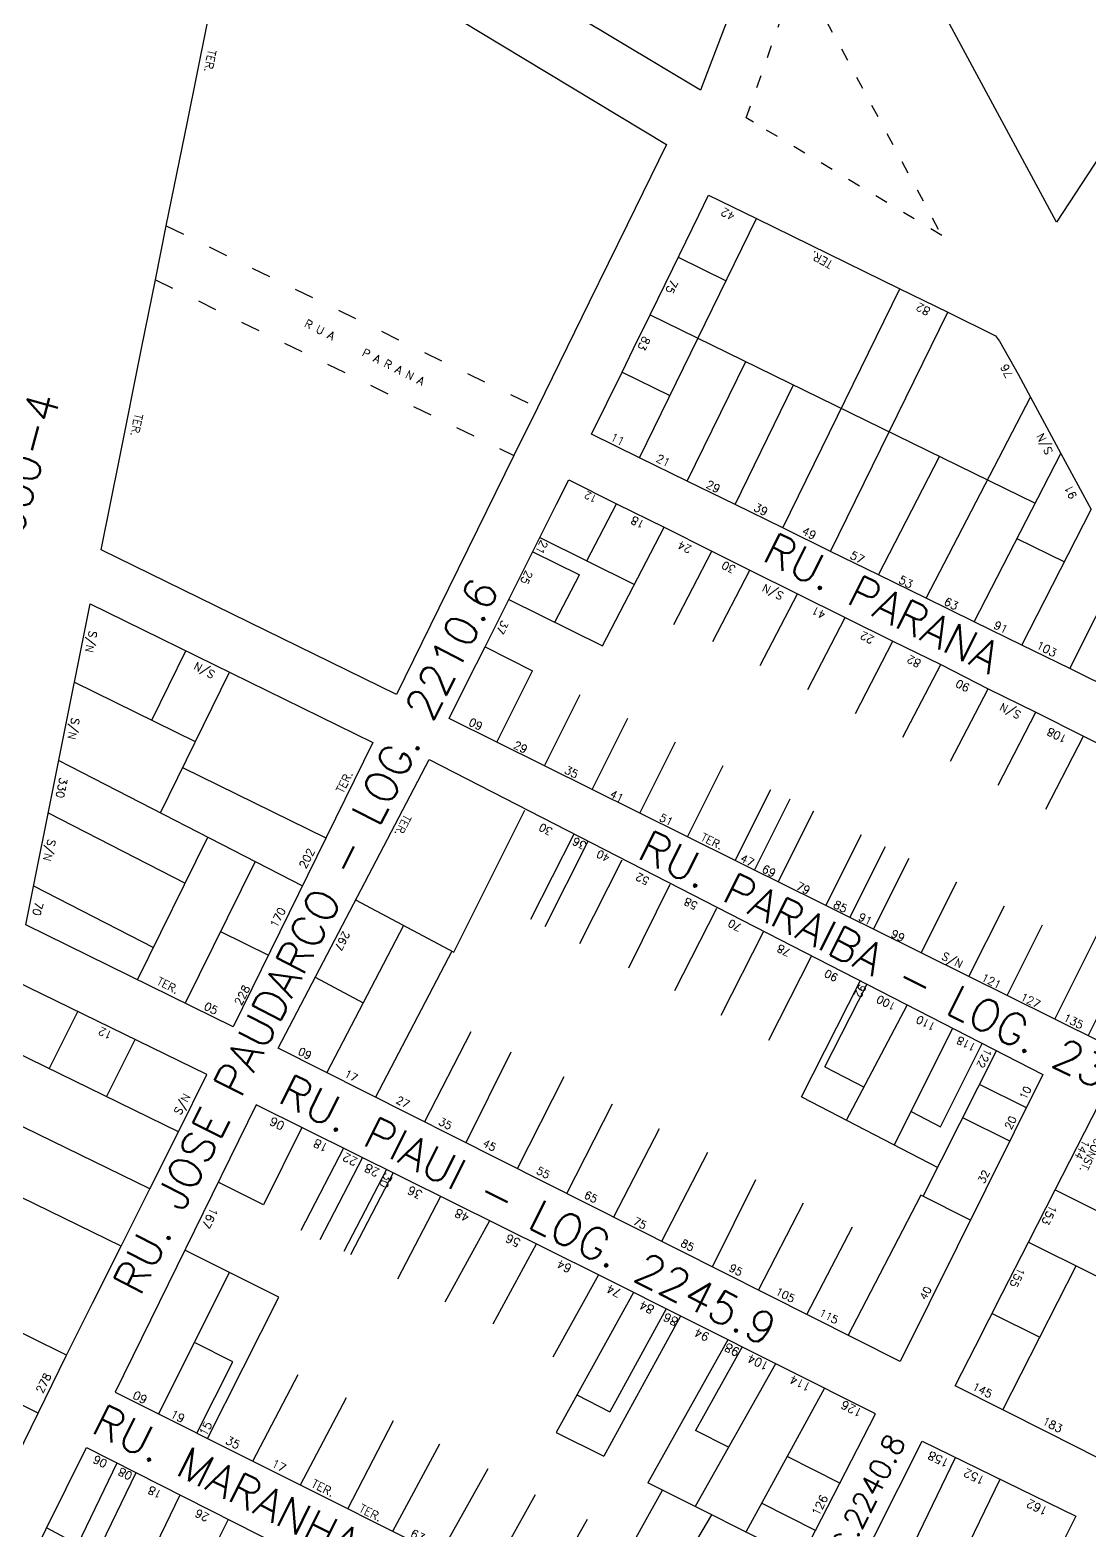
# Model space of a CAD drawing. Extents: x 714896 to 749292, y 8417558 to 8447149.
# Drawn here: x 741026.5 to 741225.4, y 8425159.1 to 8425440.9 of the extents above; entities that cross this region are included whole.
import ezdxf

# ---------------------------------------------------------------- set-up
doc = ezdxf.new("R2010")
doc.units = 0
doc.header["$MEASUREMENT"] = 0
doc.linetypes.add('ACAD_ISO03W100', pattern=[30, 12, -18])
for name, color, linetype in [('LOTE', 7, 'CONTINUOUS'), ('NUM-PORTA', 7, 'CONTINUOUS'), ('QUADRA', 6, 'CONTINUOUS'), ('TEXTO', 7, 'CONTINUOUS'), ('TEXTODERUA', 3, 'CONTINUOUS')]:
    doc.layers.add(name, color=color, linetype=linetype)
doc.styles.add('ROMANS', font='ROMANS.SHX', dxfattribs={"height": 1.5})

msp = doc.modelspace()

# ---------------------------------------------------------------- linework, layer by layer
at = {"layer": 'LOTE', "color": 7}
for p, q in [((741131.09, 8425341.26, 0.3), (741136.65, 8425351.96)), ((741134.03, 8425325.27), (741145.64, 8425347.58)), ((741147.45, 8425329.3, 0.38), (741154.56, 8425343.05)), ((741125.08, 8425329.72, 0.63), (741129.7, 8425338.6, 0.38)), ((741154.75, 8425326.08, 0.38), (741161.74, 8425339.52, 0)), ((741163.68, 8425321.59, 0.38), (741170.7, 8425335.07, 0)), ((741172.62, 8425317.1, 0.38), (741179.66, 8425330.63, 0)), ((741181.56, 8425312.61, 0.38), (741188.6, 8425326.15, 0)), ((741190.49, 8425308.12, 0.38), (741197.59, 8425321.78, 0)), ((741199.43, 8425303.64, 0.38), (741206.5, 8425317.22, 0)), ((741208.36, 8425299.15, 0.38), (741215.46, 8425312.81, 0)), ((741217.3, 8425294.66, 0.38), (741224.42, 8425308.36, 0)), ((741106.14, 8425267.79, 528.5), (741119.48, 8425294.45, 522.73)), ((741120.58, 8425274, 526.88), (741128.71, 8425289.99, 522.68)), ((741123.25, 8425272.63, 526.88), (741131.38, 8425288.62, 522.68)), ((741129.78, 8425269.44, 526.55), (741137.75, 8425285.13, 522.73)), ((741138.97, 8425264.88, 526.33), (741146.76, 8425280.54, 522.73)), ((741087.66, 8425277.59, 531.16), (741106.14, 8425267.79, 528.5)), ((741147.66, 8425260.59, 526.18), (741155.52, 8425276.08, 522.73)), ((741096.65, 8425272.78, 529.29), (741082.28, 8425245.18, 531.16)), ((741156.35, 8425255.99, 526.1), (741164.27, 8425271.61, 522.73)), ((741105.76, 8425267.99, 528.52), (741091.44, 8425240.56, 531.16)), ((741165.29, 8425251.26, 526.04), (741173.28, 8425267.02, 522.73)), ((741080.07, 8425263.09), (741089.11, 8425258.3, -1.3)), ((741171.4, 8425240.65, 527.25), (741182.42, 8425262.36, 522.73)), ((741175.81, 8425246.25, 525.96), (741183.68, 8425261.75, 522.73)), ((741179.89, 8425236.26, 527.22), (741191.3, 8425257.83, 522.73)), ((741109.32, 8425252.84, 529.05), (741100.61, 8425235.93, 531.16)), ((741188.88, 8425231.61, 527.24), (741199.81, 8425253.49, 522.73)), ((741116.81, 8425249.01, 528.9), (741108.36, 8425232.02, 531.16)), ((741194.31, 8425221.97, 526.77), (741208.05, 8425249.28, 522.73)), ((741197.57, 8425235, 525.96), (741205.39, 8425250.67, 522.73)), ((741126.79, 8425244.4, 528.71), (741118.03, 8425227.14, 531.16)), ((741213.67, 8425238.56), (741204.88, 8425242.98, 0.51)), ((741135.86, 8425239.29, 528.63), (741127.31, 8425222.45, 531.16)), ((741077.56, 8425234.87, 529.48), (741070.36, 8425220.37, 530.7)), ((741144.68, 8425234.64, 528.54), (741136.09, 8425218.02, 531.16)), ((741210.55, 8425232.3), (741201.76, 8425236.71, 0.51)), ((741085.41, 8425230.98, 529.48), (741077.38, 8425215.57, 530.5)), ((741089, 8425229.22, 529.48), (741080.97, 8425213.81, 530.5)), ((741153.76, 8425230.17, 528.42), (741145.13, 8425213.46, 531.16)), ((741093.48, 8425226.98, 529.48), (741085.48, 8425211.63, 530.36)), ((741094.73, 8425226.35, 529.48), (741086.73, 8425211, 530.36)), ((741162.82, 8425225.08, 528.33), (741154.67, 8425208.64, 531.16)), ((741219.05, 8425223.15), (741236.97, 8425214.28, 0.88)), ((741103.63, 8425221.93, 529.48), (741095.56, 8425206.44, 530.28)), ((741171.77, 8425220.68, 528.15), (741163.32, 8425204.28, 531.16)), ((741193.84, 8425222.21, 526.78), (741180.12, 8425195.8, 531.16)), ((741203.17, 8425217.51, 526.24), (741193.84, 8425222.21, 526.78)), ((741112.81, 8425217.38, 529.49), (741104.42, 8425202.1, 530.22)), ((741180.97, 8425216.17, 527.87), (741172.35, 8425199.72, 531.16)), ((741121.62, 8425213, 529.49), (741113.48, 8425197.99, 530.17)), ((741061.61, 8425202.96, 530.97), (741064, 8425207.64, 530.92)), ((741133.27, 8425207.22, 529.49), (741124.71, 8425191.78, 530.11)), ((741139.9, 8425203.89, 529.48), (741125.36, 8425177.65, 530.55)), ((741050.69, 8425181.11, 531.32), (741061.61, 8425202.96, 530.97)), ((741059.87, 8425176.52, 531.32), (741073.25, 8425203.01, 530.64)), ((741146.04, 8425200.83, 529.48), (741135.45, 8425181.53, 530.23)), ((741148.71, 8425199.48, 529.48), (741134.29, 8425173.17, 530.5)), ((741157.6, 8425195.03, 529.48), (741142.58, 8425168.19, 529.48)), ((741160.28, 8425193.69, 529.48), (741151.49, 8425177.98, 529.48)), ((741057.84, 8425177.53), (741064.61, 8425190.92)), ((741166.55, 8425190.55, 529.48), (741151.43, 8425163.76, 529.48)), ((741068.35, 8425172.27, 531.32), (741076.86, 8425188.51, 530.83)), ((741077.3, 8425167.78, 531.32), (741085.94, 8425184.2, 530.78)), ((741175.75, 8425185.94, 529.48), (741161.02, 8425159.05, 530.07)), ((741086.21, 8425163.32, 531.31), (741094.82, 8425179.86, 530.74)), ((741094.67, 8425159.09, 531.31), (741103.48, 8425175.52, 530.7)), ((741178.63, 8425168.14, 529.69), (741168.73, 8425173.12, 529.88)), ((741190.91, 8425153.33, 0.54), (741200.36, 8425172.94)), ((741035.48, 8425156.61, 531.65), (741042.87, 8425171.91, 528.2)), ((741039, 8425154.72, 531.63), (741046.43, 8425170.1, 528.16)), ((741103.49, 8425154.67, 531.31), (741112.6, 8425170.88, 530.67)), ((741130.77, 8425140.84, 531.31), (741145.34, 8425166.81, 530.01)), ((741199.24, 8425149.2, 528.2), (741208.72, 8425168.87, 527.65)), ((741047.24, 8425150.44, 531.21), (741054.67, 8425165.83, 528.18)), ((741112.54, 8425150.08, 531.31), (741121.46, 8425165.98, 530.64)), ((741174.07, 8425159.24, 529.69), (741163.92, 8425164.34, 529.88)), ((741056.09, 8425145.85, 531.01), (741063.71, 8425161.26, 528.18)), ((741122.09, 8425145.24, 531.31), (741131.25, 8425161.39, 530.57)), ((741139.41, 8425136.46, 531.31), (741154.56, 8425162.19, 529.84)), ((741029.66, 8425159.74, 533.06), (741039, 8425154.72, 531.63))]:
    msp.add_line(p, q, dxfattribs=at)
at = {"layer": 'LOTE', "color": 7, "linetype": 'ACAD_ISO03W100', "ltscale": 0.2}
msp.add_lwpolyline([(741161.03, 8425424.42), (741170.87, 8425452.29), (741176.08, 8425442.62), (741197.76, 8425402.32), (741197.76, 8425402.32), (741162.44, 8425423.57)], close=True, dxfattribs=at)
at = {"layer": 'LOTE', "color": 7, "linetype": 'ACAD_ISO03W100', "ltscale": 0.3}
for points in [[(741052.1, 8425404.13), (741121.81, 8425369.99)], [(741050.07, 8425393.99), (741117.4, 8425361.02)]]:
    msp.add_lwpolyline(points, dxfattribs=at)
at = {"layer": 'LOTE', "color": 7, "linetype": 'CONTINUOUS', "flags": 128}
for points in [[(741140.98, 8425360.6), (741162.97, 8425405.5)], [(741148.28, 8425398.23), (741157.26, 8425393.83)], [(741167.92, 8425347.41), (741189.92, 8425392.31)], [(741143, 8425387.45), (741215.29, 8425352.04)], [(741176.9, 8425343.01), (741198.9, 8425387.91)], [(741149.96, 8425356.2), (741160.96, 8425378.65)], [(741137.72, 8425376.67), (741146.7, 8425372.28)], [(741158.94, 8425351.8), (741169.94, 8425374.26)], [(741194.86, 8425334.21), (741214.42, 8425371.98)], [(741203.85, 8425329.81), (741220.12, 8425361.42)], [(741185.88, 8425338.61), (741197.38, 8425360.81)], [(741212.83, 8425325.41), (741225.82, 8425350.86)], [(741122.3, 8425345.63), (741140.04, 8425336.81)], [(741211.88, 8425345.42), (741220.81, 8425341.05)], [(741120.95, 8425342.95), (741129.7, 8425338.6)], [(741221.81, 8425321.01), (741231.52, 8425340.3)], [(741116.47, 8425334.01), (741134.03, 8425325.27)], [(741111.98, 8425325.08), (741120.93, 8425320.62)], [(741114.21, 8425307.23), (741120.93, 8425320.62)], [(741070.36, 8425220.37), (741061.86, 8425224.63)], [(741073.25, 8425203.01), (741055.6, 8425211.85)], [(741214.05, 8425213.36), (741321.19, 8425160.14)], [(741209.23, 8425181.87), (741223.01, 8425208.91)], [(741207.24, 8425199.99), (741216.2, 8425195.54)], [(741064.61, 8425190.92), (741057.4, 8425194.53)]]:
    msp.add_lwpolyline(points, dxfattribs=at)
at = {"layer": 'LOTE', "color": 7, "ltscale": 0.3, "flags": 128}
for points in [[(741049.39, 8425311.34), (741055.8, 8425324.38)], [(741051, 8425293.96), (741063.98, 8425320.37)], [(741034.88, 8425318.47), (741057.56, 8425307.32)], [(741031.92, 8425303.76), (741077.69, 8425280.25)], [(741055.18, 8425302.46), (741082.1, 8425289.23)], [(741029.95, 8425293.96), (741055.65, 8425280.76)], [(741046.72, 8425262.6), (741059.89, 8425289.39)], [(741027.19, 8425280.24), (741049.7, 8425268.67)]]:
    msp.add_lwpolyline(points, dxfattribs=at)
at = {"layer": 'LOTE', "color": 7, "flags": 128}
for points in [[(741123.16, 8425302.78), (741129.88, 8425316.17)], [(741132.12, 8425298.34), (741138.83, 8425311.71)], [(741141.08, 8425293.89), (741147.78, 8425307.26)], [(741150.03, 8425289.44), (741156.74, 8425302.8)], [(741158.99, 8425284.99), (741165.69, 8425298.35)], [(741162.57, 8425283.21), (741169.27, 8425296.56)], [(741167.05, 8425280.99), (741173.75, 8425294.34)], [(741176.01, 8425276.54), (741182.7, 8425289.88)], [(741180.48, 8425274.32), (741187.18, 8425287.65)], [(741184.96, 8425272.1), (741191.65, 8425285.42)], [(741193.92, 8425267.65), (741200.6, 8425280.97)], [(741202.88, 8425263.2), (741209.56, 8425276.51)], [(741219, 8425255.19), (741228.81, 8425274.74)], [(741210.04, 8425259.64), (741216.72, 8425272.95)], [(741225.27, 8425252.08), (741231.94, 8425265.37)]]:
    msp.add_lwpolyline(points, dxfattribs=at)
at = {"layer": 'LOTE', "color": 7, "ltscale": 0.3}
for points in [[(741068.79, 8425284.82), (741055.69, 8425258.19)], [(741062.31, 8425271.65), (741071.29, 8425267.24)]]:
    msp.add_lwpolyline(points, dxfattribs=at)
at = {"layer": 'LOTE', "color": 7, "linetype": 'CONTINUOUS', "elevation": 514.1, "flags": 128}
for points in [[(741030.11, 8425245.9), (741035.48, 8425256.63)], [(741040.89, 8425240.64), (741046.27, 8425251.37)], [(741054.38, 8425234.07), (741020.79, 8425250.44)], [(741049, 8425223.34), (741017.55, 8425238.67)], [(741043.63, 8425212.61), (741013.93, 8425227.09)], [(741033.37, 8425192.14), (741006.02, 8425205.66)], [(741028.05, 8425181.27), (741001.29, 8425194.61)]]:
    msp.add_lwpolyline(points, dxfattribs=at)
at = {"layer": 'LOTE', "color": 7, "flags": 128}
for points, elevation in [([(741175.81, 8425246.25), (741183.17, 8425242.45)], 525.96), ([(741171.4, 8425240.65), (741197.04, 8425227.4)], 525.96), ([(741192.01, 8425237.88), (741197.57, 8425235)], 525.96), ([(741129.2, 8425184.67), (741135.45, 8425181.53)], 529.48), ([(741157.7, 8425174.87), (741151.49, 8425177.98)], 529.69), ([(741125.36, 8425177.65), (741134.29, 8425173.17)], 529.48), ([(741171.3, 8425153.81), (741142.58, 8425168.19)], 529.69)]:
    msp.add_lwpolyline(points, dxfattribs=dict(at, elevation=elevation))
at = {"layer": 'QUADRA', "color": 6, "linetype": 'CONTINUOUS'}
for points in [[(741152.46, 8425429.57), (741121.61, 8425448.14), (741087.08, 8425468.91), (741067.63, 8425480.62), (741075.43, 8425518.99), (741081.57, 8425549.23), (741087.07, 8425576.33), (741091.74, 8425599.35), (741105.91, 8425573.02), (741121.72, 8425543.64), (741147.18, 8425496.32), (741160.56, 8425471.45), (741165.19, 8425462.86)], [(741095.34, 8425316.15), (741039.88, 8425343.31), (741043.37, 8425360.7), (741047.48, 8425381.11), (741050.07, 8425393.99), (741052.1, 8425404.13), (741056.07, 8425423.66), (741059.66, 8425441.35), (741062.51, 8425455.39), (741065.1, 8425468.14), (741084.18, 8425456.65), (741103.5, 8425445.03), (741119.27, 8425435.54), (741146.1, 8425419.39), (741138.7, 8425404.34), (741131.54, 8425389.78), (741121.81, 8425369.99), (741117.4, 8425361.02), (741110.58, 8425347.15), (741103.32, 8425332.38)], [(741064.67, 8425253.78), (741025.72, 8425272.93), (741037.84, 8425333.17), (741090.92, 8425307.17), (741064.67, 8425253.78)]]:
    msp.add_lwpolyline(points, close=True, dxfattribs=at)
at = {"layer": 'QUADRA', "color": 6}
for points in [[(741278.97, 8425495.94), (741219.35, 8425404.83), (741186.9, 8425464.96), (741180.62, 8425476.6), (741155.77, 8425522.64), (741149.29, 8425534.65), (741122.28, 8425584.7), (741128.59, 8425594.36), (741128.59, 8425594.36), (741170.43, 8425566.98), (741180.47, 8425560.4), (741218.96, 8425535.21), (741228.68, 8425528.85)], [(741101.47, 8425303.96), (741216.79, 8425244.83), (741189.95, 8425190.94), (741073.11, 8425249.8), (741101.47, 8425303.96)], [(741133.27, 8425207.22), (741068.98, 8425239.15), (741042.54, 8425185.2), (741103.49, 8425154.67), (741157.72, 8425127.17), (741174.07, 8425159.24), (741185.32, 8425181.15), (741133.27, 8425207.22)], [(741167.23, 8425122.69), (741194.07, 8425176), (741222.94, 8425161.95), (741196.13, 8425108.27), (741167.23, 8425122.69)], [(741037.15, 8425174.8), (741152.51, 8425116.38), (741126.03, 8425062.79), (741010.28, 8425120.83), (741037.15, 8425174.8)]]:
    msp.add_lwpolyline(points, close=True, dxfattribs=at)
at = {"layer": 'QUADRA', "color": 6, "linetype": 'CONTINUOUS'}
msp.add_lwpolyline([(741230.79, 8425316.61), (741221.81, 8425321.01), (741212.83, 8425325.41), (741203.85, 8425329.81), (741194.86, 8425334.21), (741185.88, 8425338.61), (741176.9, 8425343.01), (741167.92, 8425347.41), (741158.94, 8425351.8), (741149.96, 8425356.2), (741140.98, 8425360.6), (741132, 8425365), (741137.72, 8425376.67), (741139.9, 8425381.13), (741143, 8425387.45), (741147.25, 8425396.13), (741152.13, 8425406.1), (741153.99, 8425409.9), (741162.97, 8425405.5), (741189.92, 8425392.31), (741198.9, 8425387.91), (741207.88, 8425383.51), (741208.59, 8425382.47), (741212.1, 8425376.3), (741214.42, 8425371.98), (741220.12, 8425361.42), (741225.82, 8425350.86)], dxfattribs=at)
at = {"layer": 'QUADRA', "linetype": 'CONTINUOUS'}
for points, elevation in [([(741227.96, 8425250.75), (741219, 8425255.19), (741210.04, 8425259.64), (741202.88, 8425263.2), (741193.92, 8425267.65), (741184.96, 8425272.1), (741180.48, 8425274.32), (741176.01, 8425276.54), (741167.05, 8425280.99), (741162.57, 8425283.21), (741158.99, 8425284.99), (741150.03, 8425289.44), (741140.41, 8425294.22), (741132.12, 8425298.34), (741123.16, 8425302.78), (741114.21, 8425307.23), (741105.25, 8425311.68), (741108.72, 8425318.6), (741111.98, 8425325.08), (741116.47, 8425334.01), (741122.3, 8425345.63), (741125.44, 8425351.89), (741127.73, 8425356.44), (741136.65, 8425351.96), (741145.64, 8425347.58), (741154.56, 8425343.05), (741161.74, 8425339.52), (741170.7, 8425335.07), (741179.66, 8425330.63), (741188.6, 8425326.15), (741197.59, 8425321.78), (741206.5, 8425317.22), (741215.46, 8425312.81), (741224.42, 8425308.36), (741233.37, 8425303.9)], 528.47), ([(741227.11, 8425172.9), (741217.82, 8425177.56), (741209.23, 8425181.87), (741200.29, 8425186.36), (741204.11, 8425193.85), (741209.14, 8425203.72), (741214.05, 8425213.36), (741219.05, 8425223.15), (741223.18, 8425231.26), (741227.44, 8425239.6)], 529)]:
    msp.add_lwpolyline(points, dxfattribs=dict(at, elevation=elevation))
at = {"layer": 'QUADRA', "color": 6, "linetype": 'CONTINUOUS', "elevation": 514.1}
msp.add_lwpolyline([(741012.23, 8425148.93), (741017.5, 8425159.71), (741022.77, 8425170.49), (741028.05, 8425181.27), (741033.32, 8425192.05), (741038.25, 8425201.88), (741043.63, 8425212.61), (741049, 8425223.34), (741054.38, 8425234.07), (741059.75, 8425244.8), (741059.75, 8425244.8), (741023.64, 8425262.4), (741020.79, 8425250.44), (741017.55, 8425238.67), (741015.38, 8425231.55), (741013.93, 8425227.09), (741009.92, 8425215.69), (741006.02, 8425205.66), (741001.29, 8425194.61), (740996.2, 8425183.74), (740990.74, 8425173.05), (740984.9, 8425162.55), (740978.7, 8425152.24)], dxfattribs=at)

# ---------------------------------------------------------------- texts
at = {"layer": 'NUM-PORTA', "style": 'ROMANS'}
for s, height, rotation, p in [('42', 1.531, 151.22, (741159.14, 8425406.36)), ('75', 1.508, 243.3672, (741146.97, 8425394.19)), ('82', 1.531, 151.22, (741195.8, 8425388.53)), ('83', 1.508, 243.3672, (741141.75, 8425383.55)), ('S/N', 1.502, 258.3445, (741037.66, 8425328.23)), ('S/N', 1.502, 151.2503, (741061.44, 8425320.37)), ('S/N', 1.502, 258.3445, (741034.38, 8425311.91)), ('330', 1.502, 258.3445, (741032.12, 8425300.68)), ('S/N', 1.502, 256.0521, (741029.93, 8425289.13)), ('202', 1.502, 62.8162, (741078.31, 8425283.34)), ('70', 1.502, 256.0521, (741027.56, 8425277.35)), ('170', 1.502, 62.8162, (741072.86, 8425272.24)), ('228', 1.502, 62.8162, (741066.17, 8425257.65)), ('05', 1.502, 332.8162, (741059.04, 8425257.16))]:
    msp.add_text(s, height=height, rotation=rotation, dxfattribs=at).set_placement(p)
at = {"layer": 'NUM-PORTA', "color": 7, "style": 'ROMANS'}
for s, height, rotation, p in [('76', 1.502, 117, (741211.22, 8425376.05)), ('11', 1.542, 333.0661, (741135.36, 8425363.97)), ('S/N', 1.502, 117, (741218.7, 8425361.71)), ('21', 1.535, 333.1466, (741143.95, 8425359.98)), ('29', 1.535, 333.1466, (741153.34, 8425355.09)), ('12', 1.4, 153.2264, (741133.21, 8425353.32)), ('91', 1.502, 117, (741223.21, 8425353.35)), ('39', 1.529, 333.2162, (741162.28, 8425350.79)), ('18', 1.493, 153.2985, (741142.16, 8425348.56)), ('49', 1.529, 333.2162, (741171.36, 8425346.34)), ('21', 1.5, 243.447, (741122.54, 8425345.29)), ('24', 1.494, 153.3131, (741150.95, 8425343.9)), ('57', 1.529, 333.2162, (741180.39, 8425341.81)), ('25', 1.5, 243.447, (741119.69, 8425339.61)), ('30', 1.494, 153.3311, (741159.22, 8425340.11)), ('S/N', 1.494, 153.3354, (741168.23, 8425335.15)), ('53', 1.528, 333.0406, (741189.52, 8425337.2)), ('63', 1.527, 333.1346, (741198.04, 8425333.12)), ('41', 1.494, 153.3393, (741176.14, 8425331.59)), ('37', 1.472, 243.447, (741115.18, 8425330.21)), ('22', 1.494, 153.3459, (741185.22, 8425326.92)), ('91', 1.527, 333.0776, (741207.36, 8425328.69)), ('103', 1.527, 333.1546, (741215.36, 8425324.9)), ('82', 1.494, 153.3638, (741194.03, 8425322.47)), ('90', 1.494, 153.3521, (741203.17, 8425317.9)), ('S/N', 1.494, 153.3765, (741212.83, 8425312.82)), ('09', 1.49, 333.2208, (741108.77, 8425310.49)), ('108', 1.494, 153.3782, (741221.45, 8425308.29)), ('29', 1.493, 333.4748, (741117.18, 8425306.18)), ('35', 1.494, 333.5202, (741126.74, 8425301.5)), ('41', 1.5, 333.5337, (741135.26, 8425296.98)), ('51', 1.494, 333.5457, (741144.56, 8425292.56)), ('30', 1.455, 152.9738, (741124.82, 8425290.91)), ('36', 1.5, 152.9756, (741131.18, 8425288.29)), ('40', 1.455, 152.9756, (741135.64, 8425285.91)), ('47', 1.494, 333.5606, (741159.77, 8425284.91)), ('52', 1.455, 152.9766, (741142.98, 8425281.61)), ('69', 1.494, 333.5606, (741163.84, 8425282.92)), ('79', 1.494, 333.5606, (741170.29, 8425279.71)), ('58', 1.455, 152.9771, (741152.07, 8425276.97)), ('85', 1.494, 333.584, (741177.26, 8425276.25)), ('70', 1.455, 152.978, (741160.34, 8425272.89)), ('91', 1.494, 333.5863, (741181.93, 8425273.91)), ('267', 1.461, 243.0268, (741085.38, 8425271.92)), ('99', 1.494, 333.5886, (741188.06, 8425270.77)), ('78', 1.455, 152.9779, (741169.54, 8425268.18)), ('S/N', 1.494, 333.5797, (741197.59, 8425266.55)), ('90', 1.455, 152.9769, (741178.44, 8425263.48)), ('121', 1.494, 333.6189, (741205.03, 8425262.54)), ('92', 1.455, 242.9769, (741182.36, 8425261.92)), ('127', 1.494, 333.6189, (741212.37, 8425258.9)), ('100', 1.455, 152.9769, (741189.34, 8425258.06)), ('110', 1.455, 152.9754, (741196.79, 8425254.25)), ('135', 1.494, 333.6189, (741220.48, 8425255.01, 528.47)), ('12', 1.5, 154.46, (741042.14, 8425252.69)), ('118', 1.455, 152.9723, (741204.38, 8425250.37)), ('09', 1.456, 333.1935, (741076.72, 8425248.69)), ('122', 1.455, 242.9769, (741205.96, 8425249.87, -522.73)), ('17', 1.456, 333.1935, (741085.4, 8425244.52)), ('S/N', 1.5, 61.5293, (741054.78, 8425237.09)), ('27', 1.456, 333.2038, (741095.12, 8425239.57)), ('10', 1.446, 63.5596, (741213.58, 8425239.95)), ('06', 1.599, 153.3693, (741074.5, 8425235.7)), ('35', 1.456, 333.2072, (741103.1, 8425235.52)), ('20', 1.446, 63.5596, (741210.79, 8425234.36)), ('18', 1.601, 153.4315, (741082.71, 8425231.61)), ('45', 1.456, 333.2074, (741111.38, 8425231.46)), ('144', 1.481, 243.162, (741224.36, 8425232.75)), ('22', 1.602, 153.4485, (741088.22, 8425228.98)), ('28', 1.602, 153.4485, (741092.32, 8425226.94)), ('30', 1.602, 243.4485, (741093.24, 8425226.49)), ('55', 1.456, 333.2091, (741121.48, 8425226.32)), ('32', 1.446, 63.5596, (741205.75, 8425224.23)), ('36', 1.602, 153.4533, (741100.41, 8425222.77)), ('65', 1.456, 333.2099, (741130.45, 8425221.76)), ('167', 1.56, 243.9473, (741060.5, 8425220.01)), ('48', 1.602, 153.4657, (741109.25, 8425218.51)), ('75', 1.456, 333.2099, (741139.65, 8425216.83)), ('153', 1.483, 243.2373, (741218.17, 8425220.48)), ('56', 1.602, 153.4643, (741118.82, 8425213.74)), ('85', 1.456, 333.2088, (741148.58, 8425212.69)), ('64', 1.602, 153.459, (741128.44, 8425208.93, -529.49)), ('95', 1.456, 333.2082, (741157.67, 8425208.06)), ('155', 1.483, 243.2373, (741212.19, 8425208.74)), ('74', 1.602, 153.447, (741137.77, 8425204.29)), ('105', 1.455, 333.2068, (741166.39, 8425203.63)), ('40', 1.446, 63.5665, (741194.83, 8425202.37)), ('84', 1.602, 153.447, (741143.94, 8425201.21)), ('115', 1.455, 333.2009, (741174.56, 8425199.63)), ('86', 1.602, 153.447, (741148.44, 8425198.95)), ('94', 1.602, 153.4406, (741154.29, 8425196.1)), ('98', 1.602, 153.4406, (741159.94, 8425193.27)), ('104', 1.602, 153.427, (741165.49, 8425190.6)), ('278', 1.5, 63.561, (741028.88, 8425184.85)), ('114', 1.602, 153.372, (741173.41, 8425186.65)), ('145', 1.51, 333.4475, (741203.33, 8425185.76)), ('09', 1.562, 333.052, (741045.65, 8425184.13)), ('19', 1.563, 333.1841, (741052.71, 8425180.58)), ('126', 1.598, 152.8579, (741183.03, 8425181.85)), ('15', 1.563, 63.209, (741059.61, 8425176.81)), ('183', 1.51, 333.4475, (741216.5, 8425179.26)), ('35', 1.563, 333.209, (741063.08, 8425175.64)), ('06', 1.516, 153.3215, (741041.19, 8425172.26)), ('17', 1.563, 333.2159, (741071.7, 8425171.3)), ('158', 1.585, 154.0753, (741199.33, 8425172.42)), ('08', 1.516, 153.3215, (741045.89, 8425169.96)), ('152', 1.585, 154.0753, (741206.04, 8425169.16)), ('18', 1.514, 153.2514, (741051.48, 8425166.5)), ('126', 1.568, 63.3219, (741174.66, 8425161.81)), ('162', 1.585, 154.0753, (741217.87, 8425163.4)), ('26', 1.513, 153.2252, (741060.34, 8425162.16)), ('63', 1.563, 333.2137, (741097.8, 8425158.16))]:
    msp.add_text(s, height=height, rotation=rotation, dxfattribs=at).set_placement(p)
at = {"layer": 'TEXTO', "style": 'ROMANS'}
for s, height, rotation, p in [('TER.', 1.502, 258.6141, (741060.04, 8425437.28)), ('TER.', 1.531, 151.22, (741177.46, 8425397.39)), ('R U A     P A R A N A ', 1.5024, 333.2138, (741077.93, 8425385.3)), ('TER.', 1.502, 258.6141, (741046.24, 8425368.95)), ('TER.', 1.502, 62.8162, (741085.28, 8425297.5)), ('TER.', 1.469, 242.3879, (741096.87, 8425293.74)), ('TER.', 1.494, 333.5545, (741152.39, 8425288.87)), ('TER.', 1.502, 332.8162, (741050.18, 8425261.85)), ('CONST.', 1.451, 243.8523, (741226.66, 8425233.07)), ('TER.', 1.563, 333.2179, (741079.23, 8425167.51)), ('TER.', 1.563, 333.2268, (741088.15, 8425162.85))]:
    msp.add_text(s, height=height, rotation=rotation, dxfattribs=at).set_placement(p)
at = {"layer": 'TEXTODERUA', "style": 'ROMANS'}
for s, height, rotation, p in [('AV. PREF. JOSE NEVES TEIXEIRA - LOG. 2600-4', 6, 74.5195, (740979.14, 8425180.16)), ('RU. PARANA ', 6, 333.3425, (741163.72, 8425341.44)), ('RU. JOSE PAUDARCO - LOG. 2210.6   ', 6, 63.0331, (741047.19, 8425203.02)), ('RU. PARAIBA - LOG. 2310.2', 6, 333.3425, (741140.3, 8425285.57)), ('RU. PIAUI - LOG. 2245.9', 6, 333.3642, (741072.79, 8425239.76)), ('RU. MARANHAO - LOG. 2208.4', 6, 333.4977, (741037.7, 8425177.79)), ('TV.PIAUI-LOG.2240.8', 4, 63.4417, (741166.04, 8425125.84))]:
    msp.add_text(s, height=height, rotation=rotation, dxfattribs=at).set_placement(p)

doc.saveas('drawing.dxf')
